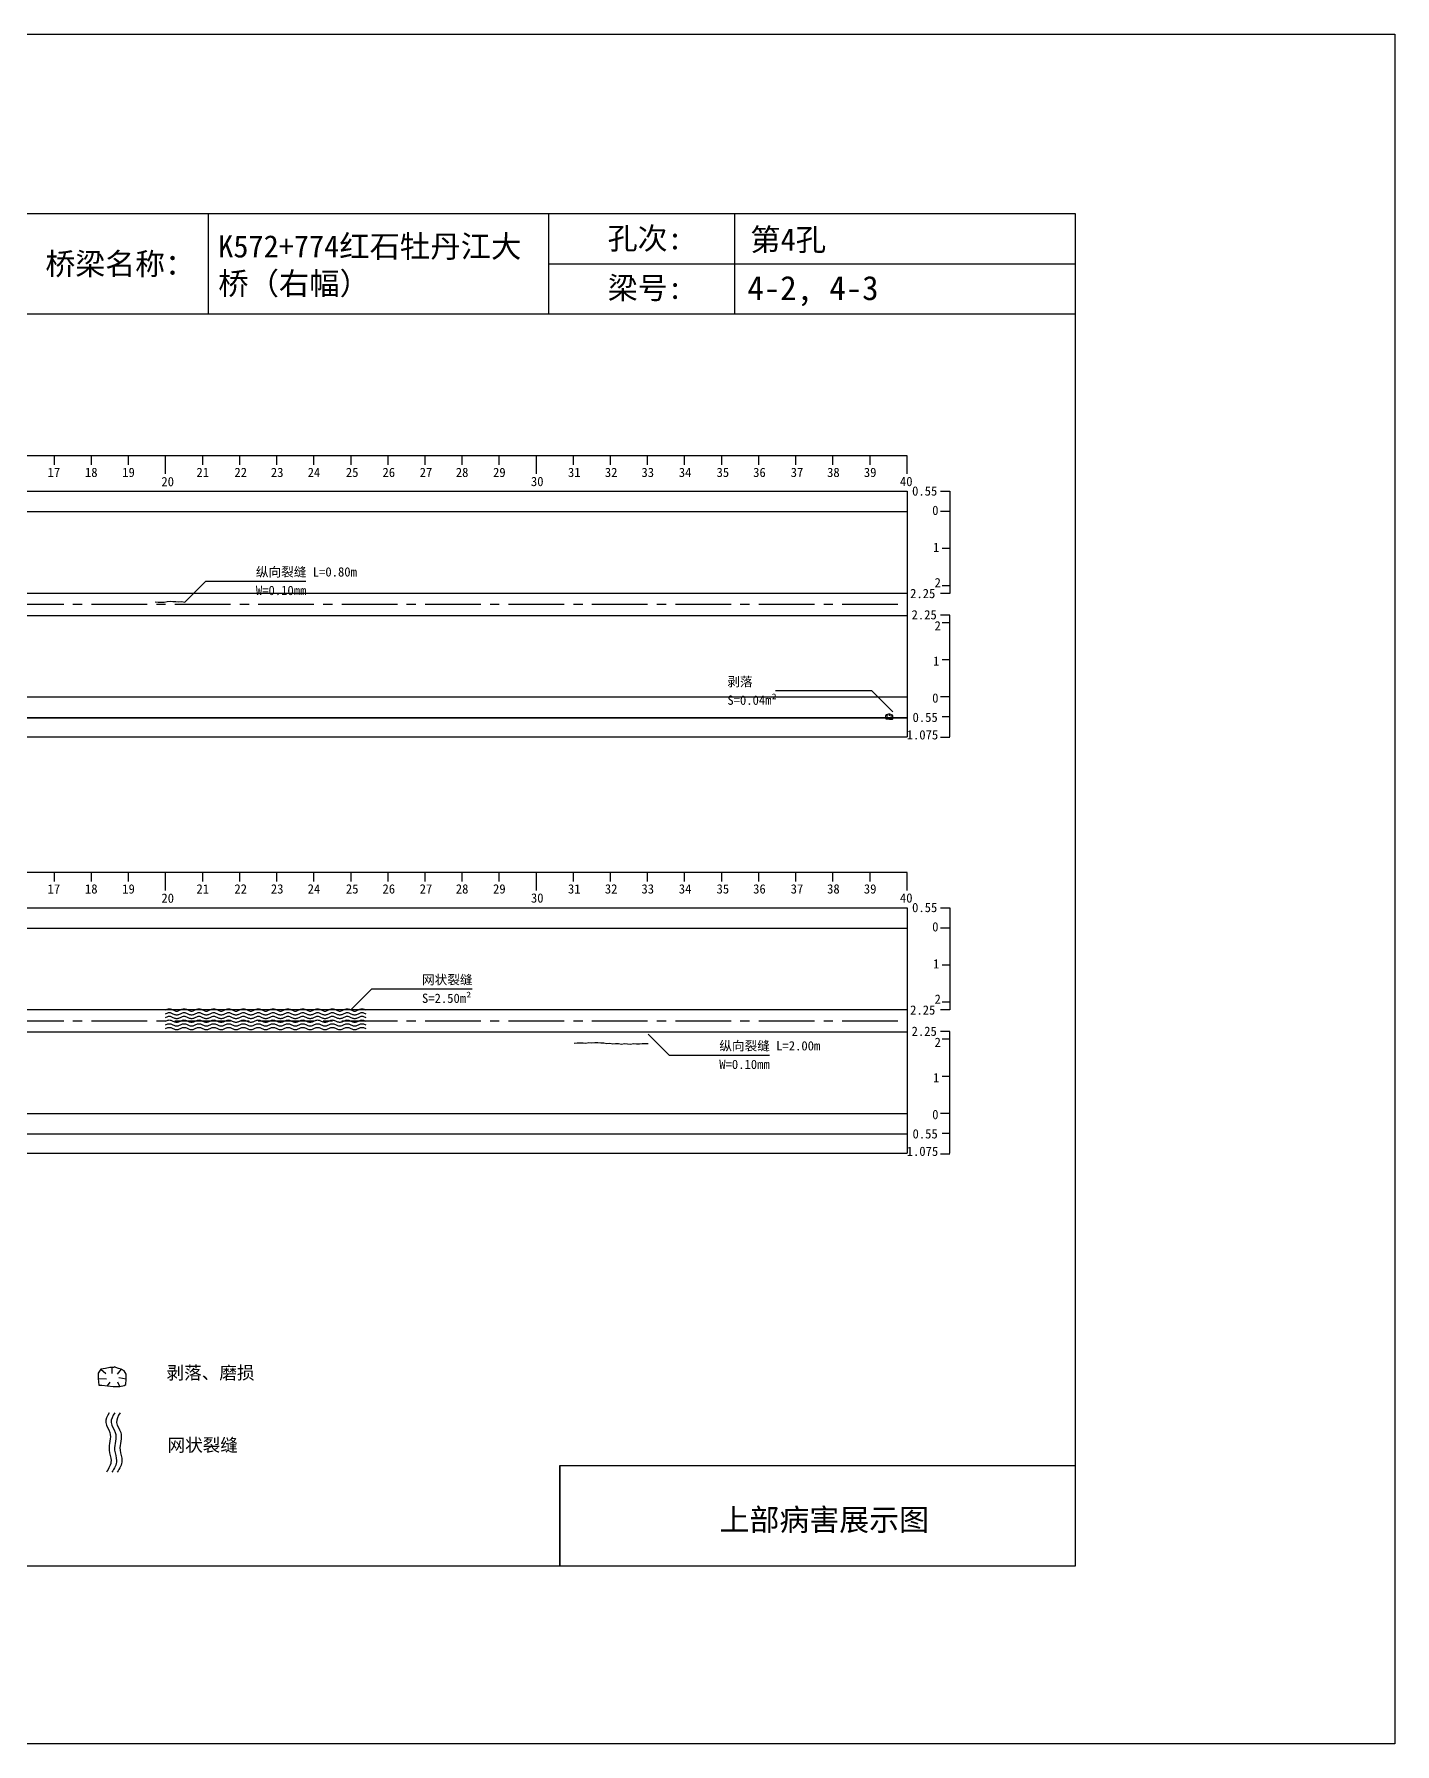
# Model space of a CAD drawing. Header units: millimetres. Extents: x -37 to 615, y -48 to 413.
# Drawn here: x 248.4 to 615.4, y -47.9 to 413.2 of the extents above; entities that cross this region are included whole.
import ezdxf

# ---------------------------------------------------------------- set-up
doc = ezdxf.new("R2010")
doc.units = ezdxf.units.MM
doc.linetypes.add('CENTER2', pattern=[1.125, 0.75, -0.125, 0.125, -0.125])
doc.layers.add('图层1', color=7, linetype='Continuous')
doc.layers.add('病害', color=5, linetype='Continuous')
doc.styles.get("Standard").update_dxf_attribs({"font": ''})
doc.styles.add('汉字', font='')
doc.styles.get('Standard').set_extended_font_data('SimSun')
doc.styles.get('汉字').set_extended_font_data('SimSun')

# ---------------------------------------------------------------- blocks, each defined once
blk = doc.blocks.new('adfsd')
at = {"lineweight": -2, "ltscale": 0.5}
for p, q in [((1140.897, -3083.694), (1140.936, -3083.729)), ((1140.983, -3083.682), (1140.981, -3083.729)), ((1141.053, -3083.694), (1141.022, -3083.735)), ((1140.876, -3083.768), (1140.94, -3083.769)), ((1140.948, -3083.824), (1140.969, -3083.796)), ((1141.045, -3083.83), (1141.028, -3083.796)), ((1141.094, -3083.772), (1141.036, -3083.763))]:
    blk.add_line(p, q, dxfattribs=at)
blk.add_lwpolyline([(1141, -3083.682), (1140.967, -3083.682), (1140.934, -3083.69), (1140.897, -3083.694), (1140.876, -3083.727), (1140.876, -3083.768), (1140.88, -3083.818), (1140.905, -3083.818), (1140.991, -3083.83), (1141.045, -3083.83), (1141.078, -3083.822), (1141.09, -3083.814), (1141.094, -3083.772), (1141.094, -3083.735), (1141.078, -3083.707), (1141.053, -3083.694), (1141.033, -3083.69), (1141, -3083.678)], dxfattribs=at)
blk = doc.blocks.new('chi')
at = {"color": 0}
for p, q in [((1147.409, -3079.329), (1147.409, -3078.8)), ((1187.409, -3078.8), (1147.409, -3078.8)), ((1148.409, -3079.041), (1148.409, -3078.8)), ((1149.409, -3079.041), (1149.409, -3078.8)), ((1149.409, -3078.8), (1150.109, -3078.8)), ((1150.409, -3079.041), (1150.409, -3078.8)), ((1151.409, -3079.041), (1151.409, -3078.8)), ((1152.409, -3079.041), (1152.409, -3078.8)), ((1153.409, -3079.041), (1153.409, -3078.8)), ((1154.409, -3079.041), (1154.409, -3078.8)), ((1155.409, -3079.041), (1155.409, -3078.8)), ((1156.409, -3079.041), (1156.409, -3078.8)), ((1157.409, -3079.283), (1157.409, -3078.8)), ((1158.409, -3079.041), (1158.409, -3078.8)), ((1159.409, -3079.041), (1159.409, -3078.8)), ((1160.409, -3079.041), (1160.409, -3078.8)), ((1161.409, -3079.041), (1161.409, -3078.8)), ((1162.409, -3079.041), (1162.409, -3078.8)), ((1163.409, -3079.041), (1163.409, -3078.8)), ((1164.409, -3079.041), (1164.409, -3078.8)), ((1165.409, -3079.041), (1165.409, -3078.8)), ((1166.409, -3079.041), (1166.409, -3078.8)), ((1167.409, -3079.283), (1167.409, -3078.8)), ((1168.409, -3079.041), (1168.409, -3078.8)), ((1169.409, -3079.041), (1169.409, -3078.8)), ((1170.409, -3079.041), (1170.409, -3078.8)), ((1171.409, -3079.041), (1171.409, -3078.8)), ((1172.409, -3079.041), (1172.409, -3078.8)), ((1173.409, -3079.041), (1173.409, -3078.8)), ((1174.409, -3079.041), (1174.409, -3078.8)), ((1175.409, -3079.041), (1175.409, -3078.8)), ((1176.409, -3079.041), (1176.409, -3078.8)), ((1177.409, -3079.283), (1177.409, -3078.8)), ((1178.409, -3079.041), (1178.409, -3078.8)), ((1179.409, -3079.041), (1179.409, -3078.8)), ((1180.409, -3079.041), (1180.409, -3078.8)), ((1181.409, -3079.041), (1181.409, -3078.8)), ((1182.409, -3079.041), (1182.409, -3078.8)), ((1183.409, -3079.041), (1183.409, -3078.8)), ((1184.409, -3079.041), (1184.409, -3078.8)), ((1185.409, -3079.041), (1185.409, -3078.8)), ((1186.409, -3079.041), (1186.409, -3078.8)), ((1187.409, -3079.283), (1187.409, -3078.8))]:
    blk.add_line(p, q, dxfattribs=at)
for s, p in [('1', (1148.339, -3079.368)), ('2', (1149.328, -3079.368)), ('3', (1150.319, -3079.368)), ('4', (1151.329, -3079.368)), ('5', (1152.313, -3079.368)), ('6', (1153.363, -3079.368)), ('7', (1154.37, -3079.368)), ('8', (1155.363, -3079.368)), ('9', (1156.363, -3079.368)), ('11', (1158.242, -3079.368)), ('12', (1159.233, -3079.368)), ('13', (1160.227, -3079.368)), ('14', (1161.252, -3079.368)), ('15', (1162.233, -3079.368)), ('16', (1163.223, -3079.368)), ('17', (1164.224, -3079.368)), ('18', (1165.232, -3079.368)), ('19', (1166.238, -3079.368)), ('21', (1168.24, -3079.368)), ('22', (1169.264, -3079.368)), ('23', (1170.247, -3079.368)), ('24', (1171.24, -3079.368)), ('25', (1172.271, -3079.368)), ('26', (1173.258, -3079.368)), ('27', (1174.261, -3079.368)), ('28', (1175.236, -3079.368)), ('29', (1176.24, -3079.368)), ('31', (1178.261, -3079.368)), ('32', (1179.256, -3079.368)), ('33', (1180.243, -3079.368)), ('34', (1181.251, -3079.368)), ('35', (1182.269, -3079.368)), ('36', (1183.256, -3079.368)), ('37', (1184.269, -3079.368)), ('38', (1185.251, -3079.368)), ('39', (1186.242, -3079.368)), ('0', (1147.349, -3079.623)), ('10', (1157.259, -3079.613)), ('20', (1167.294, -3079.617)), ('30', (1177.262, -3079.613)), ('40', (1187.216, -3079.613))]:
    blk.add_text(s, height=0.25).set_placement(p)
blk = doc.blocks.new('kopp')
at = {"color": 0}
for p, q in [((1188.308, -3078.25), (1188.558, -3078.25)), ((1188.558, -3078.25), (1188.558, -3078.8)), ((1188.558, -3078.8), (1188.308, -3078.8)), ((1188.558, -3078.8), (1188.558, -3079.8)), ((1188.558, -3079.8), (1188.358, -3079.8)), ((1188.558, -3079.8), (1188.558, -3079.8)), ((1188.558, -3079.8), (1188.558, -3080.8)), ((1188.558, -3081.009), (1188.308, -3081.009)), ((1188.558, -3080.8), (1188.358, -3080.8)), ((1188.558, -3080.8), (1188.558, -3081.009)), ((1188.558, -3081.592), (1188.308, -3081.592)), ((1188.558, -3081.8), (1188.558, -3081.592)), ((1188.558, -3081.8), (1188.358, -3081.8)), ((1188.558, -3082.8), (1188.558, -3081.8)), ((1188.558, -3082.8), (1188.358, -3082.8)), ((1188.558, -3083.8), (1188.558, -3082.8)), ((1188.558, -3082.8), (1188.558, -3082.8)), ((1188.558, -3083.8), (1188.308, -3083.8)), ((1188.558, -3084.875), (1188.558, -3083.8)), ((1188.558, -3084.338), (1188.358, -3084.338)), ((1188.308, -3084.888), (1188.558, -3084.888))]:
    blk.add_line(p, q, dxfattribs=at)
for s, p in [('0.55', (1187.543, -3078.37)), ('0', (1188.086, -3078.891)), ('1', (1188.109, -3079.89)), ('2', (1188.15, -3080.842)), ('2.25', (1187.49, -3081.135)), ('2.25', (1187.53, -3081.708)), ('2', (1188.15, -3082.006)), ('1', (1188.109, -3082.959)), ('0', (1188.086, -3083.954)), ('0.55', (1187.556, -3084.474)), ('1.075', (1187.398, -3084.946))]:
    blk.add_text(s, height=0.25).set_placement(p)

msp = doc.modelspace()

# ---------------------------------------------------------------- linework, layer by layer
at = {"color": 0, "linetype": 'ByBlock'}
for p, q in [((0, 364.85), (529.17, 364.85)), ((387.13, 364.85), (387.13, 337.72)), ((437.29, 364.79), (437.29, 337.66)), ((529.17, 364.85), (529.17, 0)), ((136.5, 337.72), (529.17, 337.72)), ((390.12, 0), (390.12, 27.12)), ((390.12, 27.12), (529.17, 27.12)), ((529.17, 0), (0, 0))]:
    msp.add_line(p, q, dxfattribs=at)
at = {"color": 0}
for p, q in [((83.82, 289.93), (483.82, 289.93)), ((483.82, 289.93), (483.82, 223.68)), ((83.82, 262.43), (483.82, 262.43)), ((483.82, 262.43), (483.82, 259.43)), ((83.82, 256.43), (483.82, 256.43)), ((83.82, 234.43), (483.82, 234.43)), ((83.82, 228.93), (483.82, 228.93)), ((83.82, 228.81), (483.82, 228.81)), ((83.82, 223.68), (483.82, 223.68)), ((83.82, 177.59), (483.82, 177.59)), ((483.82, 177.59), (483.82, 111.34)), ((83.82, 172.09), (483.82, 172.09)), ((83.82, 150.09), (483.82, 150.09)), ((483.82, 150.09), (483.82, 147.09)), ((83.82, 144.09), (483.82, 144.09)), ((83.82, 122.09), (483.82, 122.09)), ((83.82, 116.59), (483.82, 116.59)), ((83.82, 111.34), (483.82, 111.34))]:
    msp.add_line(p, q, dxfattribs=at)
msp.add_line((83.82, 284.43), (483.82, 284.43))
at = {"color": 1, "linetype": 'CENTER2', "ltscale": 20}
for p, q in [((83.82, 259.43), (483.82, 259.43)), ((83.82, 147.09), (483.82, 147.09))]:
    msp.add_line(p, q, dxfattribs=at)
at = {"color": 7}
for p, q in [((478, 228.97), (478.59, 228.96)), ((478.19, 229.64), (478.55, 229.33)), ((478.66, 228.46), (478.85, 228.71)), ((478.98, 229.76), (478.96, 229.33)), ((479.62, 229.64), (479.34, 229.27)), ((479.55, 228.4), (479.39, 228.71)), ((480, 228.93), (479.47, 229.01))]:
    msp.add_line(p, q, dxfattribs=at)
at = {"color": 3, "linetype": 'ByBlock'}
msp.add_lwpolyline([(-36.77, 413.19), (615.38, 413.19), (615.38, -47.93), (-36.77, -47.93)], close=True, dxfattribs=at)
at = {"color": 7}
for points in [[(289, 260), (294.66, 265.66), (321.66, 265.66)], [(281, 260.08), (281.8, 259.98), (282.6, 260.03), (283.4, 260.03), (284.2, 260.19), (285, 260.22), (285.8, 260.13), (286.6, 260.17), (287.4, 260.06), (288.2, 260.19), (289, 260)], [(480, 230.4), (474.34, 236.06), (448.34, 236.06)], [(479.13, 229.76), (478.83, 229.76), (478.53, 229.68), (478.19, 229.64), (478, 229.34), (478, 228.97), (478.04, 228.51), (478.26, 228.51), (479.06, 228.4), (479.55, 228.4), (479.85, 228.48), (479.96, 228.55), (480, 228.93), (480, 229.27), (479.85, 229.53), (479.62, 229.64), (479.43, 229.68), (479.13, 229.8)], [(333.8, 150), (339.46, 155.66), (366.46, 155.66)], [(283.8, 150), (284, 150.09), (284.2, 150.18), (284.4, 150.24), (284.6, 150.29), (284.8, 150.3), (285, 150.29), (285.2, 150.24), (285.4, 150.18), (285.6, 150.09), (285.8, 150), (286, 149.91), (286.2, 149.82), (286.4, 149.76), (286.6, 149.71), (286.8, 149.7), (287, 149.71), (287.2, 149.76), (287.4, 149.82), (287.6, 149.91), (287.8, 150), (288, 150.09), (288.2, 150.18), (288.4, 150.24), (288.6, 150.29), (288.8, 150.3), (289, 150.29), (289.2, 150.24), (289.4, 150.18), (289.6, 150.09), (289.8, 150), (290, 149.91), (290.2, 149.82), (290.4, 149.76), (290.6, 149.71), (290.8, 149.7), (291, 149.71), (291.2, 149.76), (291.4, 149.82), (291.6, 149.91), (291.8, 150), (292, 150.09), (292.2, 150.18), (292.4, 150.24), (292.6, 150.29), (292.8, 150.3), (293, 150.29), (293.2, 150.24), (293.4, 150.18), (293.6, 150.09), (293.8, 150), (294, 149.91), (294.2, 149.82), (294.4, 149.76), (294.6, 149.71), (294.8, 149.7), (295, 149.71), (295.2, 149.76), (295.4, 149.82), (295.6, 149.91), (295.8, 150), (296, 150.09), (296.2, 150.18), (296.4, 150.24), (296.6, 150.29), (296.8, 150.3), (297, 150.29), (297.2, 150.24), (297.4, 150.18), (297.6, 150.09), (297.8, 150), (298, 149.91), (298.2, 149.82), (298.4, 149.76), (298.6, 149.71), (298.8, 149.7), (299, 149.71), (299.2, 149.76), (299.4, 149.82), (299.6, 149.91), (299.8, 150), (300, 150.09), (300.2, 150.18), (300.4, 150.24), (300.6, 150.29), (300.8, 150.3), (301, 150.29), (301.2, 150.24), (301.4, 150.18), (301.6, 150.09), (301.8, 150), (302, 149.91), (302.2, 149.82), (302.4, 149.76), (302.6, 149.71), (302.8, 149.7), (303, 149.71), (303.2, 149.76), (303.4, 149.82), (303.6, 149.91), (303.8, 150), (304, 150.09), (304.2, 150.18), (304.4, 150.24), (304.6, 150.29), (304.8, 150.3), (305, 150.29), (305.2, 150.24), (305.4, 150.18), (305.6, 150.09), (305.8, 150), (306, 149.91), (306.2, 149.82), (306.4, 149.76), (306.6, 149.71), (306.8, 149.7), (307, 149.71), (307.2, 149.76), (307.4, 149.82), (307.6, 149.91), (307.8, 150), (308, 150.09), (308.2, 150.18), (308.4, 150.24), (308.6, 150.29), (308.8, 150.3), (309, 150.29), (309.2, 150.24), (309.4, 150.18), (309.6, 150.09), (309.8, 150), (310, 149.91), (310.2, 149.82), (310.4, 149.76), (310.6, 149.71), (310.8, 149.7), (311, 149.71), (311.2, 149.76), (311.4, 149.82), (311.6, 149.91), (311.8, 150), (312, 150.09), (312.2, 150.18), (312.4, 150.24), (312.6, 150.29), (312.8, 150.3), (313, 150.29), (313.2, 150.24), (313.4, 150.18), (313.6, 150.09), (313.8, 150), (314, 149.91), (314.2, 149.82), (314.4, 149.76), (314.6, 149.71), (314.8, 149.7), (315, 149.71), (315.2, 149.76), (315.4, 149.82), (315.6, 149.91), (315.8, 150), (316, 150.09), (316.2, 150.18), (316.4, 150.24), (316.6, 150.29), (316.8, 150.3), (317, 150.29), (317.2, 150.24), (317.4, 150.18), (317.6, 150.09), (317.8, 150), (318, 149.91), (318.2, 149.82), (318.4, 149.76), (318.6, 149.71), (318.8, 149.7), (319, 149.71), (319.2, 149.76), (319.4, 149.82), (319.6, 149.91), (319.8, 150), (320, 150.09), (320.2, 150.18), (320.4, 150.24), (320.6, 150.29), (320.8, 150.3), (321, 150.29), (321.2, 150.24), (321.4, 150.18), (321.6, 150.09), (321.8, 150), (322, 149.91), (322.2, 149.82), (322.4, 149.76), (322.6, 149.71), (322.8, 149.7), (323, 149.71), (323.2, 149.76), (323.4, 149.82), (323.6, 149.91), (323.8, 150), (324, 150.09), (324.2, 150.18), (324.4, 150.24), (324.6, 150.29), (324.8, 150.3), (325, 150.29), (325.2, 150.24), (325.4, 150.18), (325.6, 150.09), (325.8, 150), (326, 149.91), (326.2, 149.82), (326.4, 149.76), (326.6, 149.71), (326.8, 149.7), (327, 149.71), (327.2, 149.76), (327.4, 149.82), (327.6, 149.91), (327.8, 150), (328, 150.09), (328.2, 150.18), (328.4, 150.24), (328.6, 150.29), (328.8, 150.3), (329, 150.29), (329.2, 150.24), (329.4, 150.18), (329.6, 150.09), (329.8, 150), (330, 149.91), (330.2, 149.82), (330.4, 149.76), (330.6, 149.71), (330.8, 149.7), (331, 149.71), (331.2, 149.76), (331.4, 149.82), (331.6, 149.91), (331.8, 150), (332, 150.09), (332.2, 150.18), (332.4, 150.24), (332.6, 150.29), (332.8, 150.3), (333, 150.29), (333.2, 150.24), (333.4, 150.18), (333.6, 150.09), (333.8, 150), (334, 149.91), (334.2, 149.82), (334.4, 149.76), (334.6, 149.71), (334.8, 149.7), (335, 149.71), (335.2, 149.76), (335.4, 149.82), (335.6, 149.91), (335.8, 150), (336, 150.09), (336.2, 150.18), (336.4, 150.24), (336.6, 150.29), (336.8, 150.3), (337, 150.29), (337.2, 150.24), (337.4, 150.18), (337.6, 150.09), (337.8, 150)], [(283.8, 149), (284, 149.09), (284.2, 149.18), (284.4, 149.24), (284.6, 149.29), (284.8, 149.3), (285, 149.29), (285.2, 149.24), (285.4, 149.18), (285.6, 149.09), (285.8, 149), (286, 148.91), (286.2, 148.82), (286.4, 148.76), (286.6, 148.71), (286.8, 148.7), (287, 148.71), (287.2, 148.76), (287.4, 148.82), (287.6, 148.91), (287.8, 149), (288, 149.09), (288.2, 149.18), (288.4, 149.24), (288.6, 149.29), (288.8, 149.3), (289, 149.29), (289.2, 149.24), (289.4, 149.18), (289.6, 149.09), (289.8, 149), (290, 148.91), (290.2, 148.82), (290.4, 148.76), (290.6, 148.71), (290.8, 148.7), (291, 148.71), (291.2, 148.76), (291.4, 148.82), (291.6, 148.91), (291.8, 149), (292, 149.09), (292.2, 149.18), (292.4, 149.24), (292.6, 149.29), (292.8, 149.3), (293, 149.29), (293.2, 149.24), (293.4, 149.18), (293.6, 149.09), (293.8, 149), (294, 148.91), (294.2, 148.82), (294.4, 148.76), (294.6, 148.71), (294.8, 148.7), (295, 148.71), (295.2, 148.76), (295.4, 148.82), (295.6, 148.91), (295.8, 149), (296, 149.09), (296.2, 149.18), (296.4, 149.24), (296.6, 149.29), (296.8, 149.3), (297, 149.29), (297.2, 149.24), (297.4, 149.18), (297.6, 149.09), (297.8, 149), (298, 148.91), (298.2, 148.82), (298.4, 148.76), (298.6, 148.71), (298.8, 148.7), (299, 148.71), (299.2, 148.76), (299.4, 148.82), (299.6, 148.91), (299.8, 149), (300, 149.09), (300.2, 149.18), (300.4, 149.24), (300.6, 149.29), (300.8, 149.3), (301, 149.29), (301.2, 149.24), (301.4, 149.18), (301.6, 149.09), (301.8, 149), (302, 148.91), (302.2, 148.82), (302.4, 148.76), (302.6, 148.71), (302.8, 148.7), (303, 148.71), (303.2, 148.76), (303.4, 148.82), (303.6, 148.91), (303.8, 149), (304, 149.09), (304.2, 149.18), (304.4, 149.24), (304.6, 149.29), (304.8, 149.3), (305, 149.29), (305.2, 149.24), (305.4, 149.18), (305.6, 149.09), (305.8, 149), (306, 148.91), (306.2, 148.82), (306.4, 148.76), (306.6, 148.71), (306.8, 148.7), (307, 148.71), (307.2, 148.76), (307.4, 148.82), (307.6, 148.91), (307.8, 149), (308, 149.09), (308.2, 149.18), (308.4, 149.24), (308.6, 149.29), (308.8, 149.3), (309, 149.29), (309.2, 149.24), (309.4, 149.18), (309.6, 149.09), (309.8, 149), (310, 148.91), (310.2, 148.82), (310.4, 148.76), (310.6, 148.71), (310.8, 148.7), (311, 148.71), (311.2, 148.76), (311.4, 148.82), (311.6, 148.91), (311.8, 149), (312, 149.09), (312.2, 149.18), (312.4, 149.24), (312.6, 149.29), (312.8, 149.3), (313, 149.29), (313.2, 149.24), (313.4, 149.18), (313.6, 149.09), (313.8, 149), (314, 148.91), (314.2, 148.82), (314.4, 148.76), (314.6, 148.71), (314.8, 148.7), (315, 148.71), (315.2, 148.76), (315.4, 148.82), (315.6, 148.91), (315.8, 149), (316, 149.09), (316.2, 149.18), (316.4, 149.24), (316.6, 149.29), (316.8, 149.3), (317, 149.29), (317.2, 149.24), (317.4, 149.18), (317.6, 149.09), (317.8, 149), (318, 148.91), (318.2, 148.82), (318.4, 148.76), (318.6, 148.71), (318.8, 148.7), (319, 148.71), (319.2, 148.76), (319.4, 148.82), (319.6, 148.91), (319.8, 149), (320, 149.09), (320.2, 149.18), (320.4, 149.24), (320.6, 149.29), (320.8, 149.3), (321, 149.29), (321.2, 149.24), (321.4, 149.18), (321.6, 149.09), (321.8, 149), (322, 148.91), (322.2, 148.82), (322.4, 148.76), (322.6, 148.71), (322.8, 148.7), (323, 148.71), (323.2, 148.76), (323.4, 148.82), (323.6, 148.91), (323.8, 149), (324, 149.09), (324.2, 149.18), (324.4, 149.24), (324.6, 149.29), (324.8, 149.3), (325, 149.29), (325.2, 149.24), (325.4, 149.18), (325.6, 149.09), (325.8, 149), (326, 148.91), (326.2, 148.82), (326.4, 148.76), (326.6, 148.71), (326.8, 148.7), (327, 148.71), (327.2, 148.76), (327.4, 148.82), (327.6, 148.91), (327.8, 149), (328, 149.09), (328.2, 149.18), (328.4, 149.24), (328.6, 149.29), (328.8, 149.3), (329, 149.29), (329.2, 149.24), (329.4, 149.18), (329.6, 149.09), (329.8, 149), (330, 148.91), (330.2, 148.82), (330.4, 148.76), (330.6, 148.71), (330.8, 148.7), (331, 148.71), (331.2, 148.76), (331.4, 148.82), (331.6, 148.91), (331.8, 149), (332, 149.09), (332.2, 149.18), (332.4, 149.24), (332.6, 149.29), (332.8, 149.3), (333, 149.29), (333.2, 149.24), (333.4, 149.18), (333.6, 149.09), (333.8, 149), (334, 148.91), (334.2, 148.82), (334.4, 148.76), (334.6, 148.71), (334.8, 148.7), (335, 148.71), (335.2, 148.76), (335.4, 148.82), (335.6, 148.91), (335.8, 149), (336, 149.09), (336.2, 149.18), (336.4, 149.24), (336.6, 149.29), (336.8, 149.3), (337, 149.29), (337.2, 149.24), (337.4, 149.18), (337.6, 149.09), (337.8, 149)], [(283.8, 148), (284, 148.09), (284.2, 148.18), (284.4, 148.24), (284.6, 148.29), (284.8, 148.3), (285, 148.29), (285.2, 148.24), (285.4, 148.18), (285.6, 148.09), (285.8, 148), (286, 147.91), (286.2, 147.82), (286.4, 147.76), (286.6, 147.71), (286.8, 147.7), (287, 147.71), (287.2, 147.76), (287.4, 147.82), (287.6, 147.91), (287.8, 148), (288, 148.09), (288.2, 148.18), (288.4, 148.24), (288.6, 148.29), (288.8, 148.3), (289, 148.29), (289.2, 148.24), (289.4, 148.18), (289.6, 148.09), (289.8, 148), (290, 147.91), (290.2, 147.82), (290.4, 147.76), (290.6, 147.71), (290.8, 147.7), (291, 147.71), (291.2, 147.76), (291.4, 147.82), (291.6, 147.91), (291.8, 148), (292, 148.09), (292.2, 148.18), (292.4, 148.24), (292.6, 148.29), (292.8, 148.3), (293, 148.29), (293.2, 148.24), (293.4, 148.18), (293.6, 148.09), (293.8, 148), (294, 147.91), (294.2, 147.82), (294.4, 147.76), (294.6, 147.71), (294.8, 147.7), (295, 147.71), (295.2, 147.76), (295.4, 147.82), (295.6, 147.91), (295.8, 148), (296, 148.09), (296.2, 148.18), (296.4, 148.24), (296.6, 148.29), (296.8, 148.3), (297, 148.29), (297.2, 148.24), (297.4, 148.18), (297.6, 148.09), (297.8, 148), (298, 147.91), (298.2, 147.82), (298.4, 147.76), (298.6, 147.71), (298.8, 147.7), (299, 147.71), (299.2, 147.76), (299.4, 147.82), (299.6, 147.91), (299.8, 148), (300, 148.09), (300.2, 148.18), (300.4, 148.24), (300.6, 148.29), (300.8, 148.3), (301, 148.29), (301.2, 148.24), (301.4, 148.18), (301.6, 148.09), (301.8, 148), (302, 147.91), (302.2, 147.82), (302.4, 147.76), (302.6, 147.71), (302.8, 147.7), (303, 147.71), (303.2, 147.76), (303.4, 147.82), (303.6, 147.91), (303.8, 148), (304, 148.09), (304.2, 148.18), (304.4, 148.24), (304.6, 148.29), (304.8, 148.3), (305, 148.29), (305.2, 148.24), (305.4, 148.18), (305.6, 148.09), (305.8, 148), (306, 147.91), (306.2, 147.82), (306.4, 147.76), (306.6, 147.71), (306.8, 147.7), (307, 147.71), (307.2, 147.76), (307.4, 147.82), (307.6, 147.91), (307.8, 148), (308, 148.09), (308.2, 148.18), (308.4, 148.24), (308.6, 148.29), (308.8, 148.3), (309, 148.29), (309.2, 148.24), (309.4, 148.18), (309.6, 148.09), (309.8, 148), (310, 147.91), (310.2, 147.82), (310.4, 147.76), (310.6, 147.71), (310.8, 147.7), (311, 147.71), (311.2, 147.76), (311.4, 147.82), (311.6, 147.91), (311.8, 148), (312, 148.09), (312.2, 148.18), (312.4, 148.24), (312.6, 148.29), (312.8, 148.3), (313, 148.29), (313.2, 148.24), (313.4, 148.18), (313.6, 148.09), (313.8, 148), (314, 147.91), (314.2, 147.82), (314.4, 147.76), (314.6, 147.71), (314.8, 147.7), (315, 147.71), (315.2, 147.76), (315.4, 147.82), (315.6, 147.91), (315.8, 148), (316, 148.09), (316.2, 148.18), (316.4, 148.24), (316.6, 148.29), (316.8, 148.3), (317, 148.29), (317.2, 148.24), (317.4, 148.18), (317.6, 148.09), (317.8, 148), (318, 147.91), (318.2, 147.82), (318.4, 147.76), (318.6, 147.71), (318.8, 147.7), (319, 147.71), (319.2, 147.76), (319.4, 147.82), (319.6, 147.91), (319.8, 148), (320, 148.09), (320.2, 148.18), (320.4, 148.24), (320.6, 148.29), (320.8, 148.3), (321, 148.29), (321.2, 148.24), (321.4, 148.18), (321.6, 148.09), (321.8, 148), (322, 147.91), (322.2, 147.82), (322.4, 147.76), (322.6, 147.71), (322.8, 147.7), (323, 147.71), (323.2, 147.76), (323.4, 147.82), (323.6, 147.91), (323.8, 148), (324, 148.09), (324.2, 148.18), (324.4, 148.24), (324.6, 148.29), (324.8, 148.3), (325, 148.29), (325.2, 148.24), (325.4, 148.18), (325.6, 148.09), (325.8, 148), (326, 147.91), (326.2, 147.82), (326.4, 147.76), (326.6, 147.71), (326.8, 147.7), (327, 147.71), (327.2, 147.76), (327.4, 147.82), (327.6, 147.91), (327.8, 148), (328, 148.09), (328.2, 148.18), (328.4, 148.24), (328.6, 148.29), (328.8, 148.3), (329, 148.29), (329.2, 148.24), (329.4, 148.18), (329.6, 148.09), (329.8, 148), (330, 147.91), (330.2, 147.82), (330.4, 147.76), (330.6, 147.71), (330.8, 147.7), (331, 147.71), (331.2, 147.76), (331.4, 147.82), (331.6, 147.91), (331.8, 148), (332, 148.09), (332.2, 148.18), (332.4, 148.24), (332.6, 148.29), (332.8, 148.3), (333, 148.29), (333.2, 148.24), (333.4, 148.18), (333.6, 148.09), (333.8, 148), (334, 147.91), (334.2, 147.82), (334.4, 147.76), (334.6, 147.71), (334.8, 147.7), (335, 147.71), (335.2, 147.76), (335.4, 147.82), (335.6, 147.91), (335.8, 148), (336, 148.09), (336.2, 148.18), (336.4, 148.24), (336.6, 148.29), (336.8, 148.3), (337, 148.29), (337.2, 148.24), (337.4, 148.18), (337.6, 148.09), (337.8, 148)], [(283.8, 147), (284, 147.09), (284.2, 147.18), (284.4, 147.24), (284.6, 147.29), (284.8, 147.3), (285, 147.29), (285.2, 147.24), (285.4, 147.18), (285.6, 147.09), (285.8, 147), (286, 146.91), (286.2, 146.82), (286.4, 146.76), (286.6, 146.71), (286.8, 146.7), (287, 146.71), (287.2, 146.76), (287.4, 146.82), (287.6, 146.91), (287.8, 147), (288, 147.09), (288.2, 147.18), (288.4, 147.24), (288.6, 147.29), (288.8, 147.3), (289, 147.29), (289.2, 147.24), (289.4, 147.18), (289.6, 147.09), (289.8, 147), (290, 146.91), (290.2, 146.82), (290.4, 146.76), (290.6, 146.71), (290.8, 146.7), (291, 146.71), (291.2, 146.76), (291.4, 146.82), (291.6, 146.91), (291.8, 147), (292, 147.09), (292.2, 147.18), (292.4, 147.24), (292.6, 147.29), (292.8, 147.3), (293, 147.29), (293.2, 147.24), (293.4, 147.18), (293.6, 147.09), (293.8, 147), (294, 146.91), (294.2, 146.82), (294.4, 146.76), (294.6, 146.71), (294.8, 146.7), (295, 146.71), (295.2, 146.76), (295.4, 146.82), (295.6, 146.91), (295.8, 147), (296, 147.09), (296.2, 147.18), (296.4, 147.24), (296.6, 147.29), (296.8, 147.3), (297, 147.29), (297.2, 147.24), (297.4, 147.18), (297.6, 147.09), (297.8, 147), (298, 146.91), (298.2, 146.82), (298.4, 146.76), (298.6, 146.71), (298.8, 146.7), (299, 146.71), (299.2, 146.76), (299.4, 146.82), (299.6, 146.91), (299.8, 147), (300, 147.09), (300.2, 147.18), (300.4, 147.24), (300.6, 147.29), (300.8, 147.3), (301, 147.29), (301.2, 147.24), (301.4, 147.18), (301.6, 147.09), (301.8, 147), (302, 146.91), (302.2, 146.82), (302.4, 146.76), (302.6, 146.71), (302.8, 146.7), (303, 146.71), (303.2, 146.76), (303.4, 146.82), (303.6, 146.91), (303.8, 147), (304, 147.09), (304.2, 147.18), (304.4, 147.24), (304.6, 147.29), (304.8, 147.3), (305, 147.29), (305.2, 147.24), (305.4, 147.18), (305.6, 147.09), (305.8, 147), (306, 146.91), (306.2, 146.82), (306.4, 146.76), (306.6, 146.71), (306.8, 146.7), (307, 146.71), (307.2, 146.76), (307.4, 146.82), (307.6, 146.91), (307.8, 147), (308, 147.09), (308.2, 147.18), (308.4, 147.24), (308.6, 147.29), (308.8, 147.3), (309, 147.29), (309.2, 147.24), (309.4, 147.18), (309.6, 147.09), (309.8, 147), (310, 146.91), (310.2, 146.82), (310.4, 146.76), (310.6, 146.71), (310.8, 146.7), (311, 146.71), (311.2, 146.76), (311.4, 146.82), (311.6, 146.91), (311.8, 147), (312, 147.09), (312.2, 147.18), (312.4, 147.24), (312.6, 147.29), (312.8, 147.3), (313, 147.29), (313.2, 147.24), (313.4, 147.18), (313.6, 147.09), (313.8, 147), (314, 146.91), (314.2, 146.82), (314.4, 146.76), (314.6, 146.71), (314.8, 146.7), (315, 146.71), (315.2, 146.76), (315.4, 146.82), (315.6, 146.91), (315.8, 147), (316, 147.09), (316.2, 147.18), (316.4, 147.24), (316.6, 147.29), (316.8, 147.3), (317, 147.29), (317.2, 147.24), (317.4, 147.18), (317.6, 147.09), (317.8, 147), (318, 146.91), (318.2, 146.82), (318.4, 146.76), (318.6, 146.71), (318.8, 146.7), (319, 146.71), (319.2, 146.76), (319.4, 146.82), (319.6, 146.91), (319.8, 147), (320, 147.09), (320.2, 147.18), (320.4, 147.24), (320.6, 147.29), (320.8, 147.3), (321, 147.29), (321.2, 147.24), (321.4, 147.18), (321.6, 147.09), (321.8, 147), (322, 146.91), (322.2, 146.82), (322.4, 146.76), (322.6, 146.71), (322.8, 146.7), (323, 146.71), (323.2, 146.76), (323.4, 146.82), (323.6, 146.91), (323.8, 147), (324, 147.09), (324.2, 147.18), (324.4, 147.24), (324.6, 147.29), (324.8, 147.3), (325, 147.29), (325.2, 147.24), (325.4, 147.18), (325.6, 147.09), (325.8, 147), (326, 146.91), (326.2, 146.82), (326.4, 146.76), (326.6, 146.71), (326.8, 146.7), (327, 146.71), (327.2, 146.76), (327.4, 146.82), (327.6, 146.91), (327.8, 147), (328, 147.09), (328.2, 147.18), (328.4, 147.24), (328.6, 147.29), (328.8, 147.3), (329, 147.29), (329.2, 147.24), (329.4, 147.18), (329.6, 147.09), (329.8, 147), (330, 146.91), (330.2, 146.82), (330.4, 146.76), (330.6, 146.71), (330.8, 146.7), (331, 146.71), (331.2, 146.76), (331.4, 146.82), (331.6, 146.91), (331.8, 147), (332, 147.09), (332.2, 147.18), (332.4, 147.24), (332.6, 147.29), (332.8, 147.3), (333, 147.29), (333.2, 147.24), (333.4, 147.18), (333.6, 147.09), (333.8, 147), (334, 146.91), (334.2, 146.82), (334.4, 146.76), (334.6, 146.71), (334.8, 146.7), (335, 146.71), (335.2, 146.76), (335.4, 146.82), (335.6, 146.91), (335.8, 147), (336, 147.09), (336.2, 147.18), (336.4, 147.24), (336.6, 147.29), (336.8, 147.3), (337, 147.29), (337.2, 147.24), (337.4, 147.18), (337.6, 147.09), (337.8, 147)], [(283.8, 146), (284, 146.09), (284.2, 146.18), (284.4, 146.24), (284.6, 146.29), (284.8, 146.3), (285, 146.29), (285.2, 146.24), (285.4, 146.18), (285.6, 146.09), (285.8, 146), (286, 145.91), (286.2, 145.82), (286.4, 145.76), (286.6, 145.71), (286.8, 145.7), (287, 145.71), (287.2, 145.76), (287.4, 145.82), (287.6, 145.91), (287.8, 146), (288, 146.09), (288.2, 146.18), (288.4, 146.24), (288.6, 146.29), (288.8, 146.3), (289, 146.29), (289.2, 146.24), (289.4, 146.18), (289.6, 146.09), (289.8, 146), (290, 145.91), (290.2, 145.82), (290.4, 145.76), (290.6, 145.71), (290.8, 145.7), (291, 145.71), (291.2, 145.76), (291.4, 145.82), (291.6, 145.91), (291.8, 146), (292, 146.09), (292.2, 146.18), (292.4, 146.24), (292.6, 146.29), (292.8, 146.3), (293, 146.29), (293.2, 146.24), (293.4, 146.18), (293.6, 146.09), (293.8, 146), (294, 145.91), (294.2, 145.82), (294.4, 145.76), (294.6, 145.71), (294.8, 145.7), (295, 145.71), (295.2, 145.76), (295.4, 145.82), (295.6, 145.91), (295.8, 146), (296, 146.09), (296.2, 146.18), (296.4, 146.24), (296.6, 146.29), (296.8, 146.3), (297, 146.29), (297.2, 146.24), (297.4, 146.18), (297.6, 146.09), (297.8, 146), (298, 145.91), (298.2, 145.82), (298.4, 145.76), (298.6, 145.71), (298.8, 145.7), (299, 145.71), (299.2, 145.76), (299.4, 145.82), (299.6, 145.91), (299.8, 146), (300, 146.09), (300.2, 146.18), (300.4, 146.24), (300.6, 146.29), (300.8, 146.3), (301, 146.29), (301.2, 146.24), (301.4, 146.18), (301.6, 146.09), (301.8, 146), (302, 145.91), (302.2, 145.82), (302.4, 145.76), (302.6, 145.71), (302.8, 145.7), (303, 145.71), (303.2, 145.76), (303.4, 145.82), (303.6, 145.91), (303.8, 146), (304, 146.09), (304.2, 146.18), (304.4, 146.24), (304.6, 146.29), (304.8, 146.3), (305, 146.29), (305.2, 146.24), (305.4, 146.18), (305.6, 146.09), (305.8, 146), (306, 145.91), (306.2, 145.82), (306.4, 145.76), (306.6, 145.71), (306.8, 145.7), (307, 145.71), (307.2, 145.76), (307.4, 145.82), (307.6, 145.91), (307.8, 146), (308, 146.09), (308.2, 146.18), (308.4, 146.24), (308.6, 146.29), (308.8, 146.3), (309, 146.29), (309.2, 146.24), (309.4, 146.18), (309.6, 146.09), (309.8, 146), (310, 145.91), (310.2, 145.82), (310.4, 145.76), (310.6, 145.71), (310.8, 145.7), (311, 145.71), (311.2, 145.76), (311.4, 145.82), (311.6, 145.91), (311.8, 146), (312, 146.09), (312.2, 146.18), (312.4, 146.24), (312.6, 146.29), (312.8, 146.3), (313, 146.29), (313.2, 146.24), (313.4, 146.18), (313.6, 146.09), (313.8, 146), (314, 145.91), (314.2, 145.82), (314.4, 145.76), (314.6, 145.71), (314.8, 145.7), (315, 145.71), (315.2, 145.76), (315.4, 145.82), (315.6, 145.91), (315.8, 146), (316, 146.09), (316.2, 146.18), (316.4, 146.24), (316.6, 146.29), (316.8, 146.3), (317, 146.29), (317.2, 146.24), (317.4, 146.18), (317.6, 146.09), (317.8, 146), (318, 145.91), (318.2, 145.82), (318.4, 145.76), (318.6, 145.71), (318.8, 145.7), (319, 145.71), (319.2, 145.76), (319.4, 145.82), (319.6, 145.91), (319.8, 146), (320, 146.09), (320.2, 146.18), (320.4, 146.24), (320.6, 146.29), (320.8, 146.3), (321, 146.29), (321.2, 146.24), (321.4, 146.18), (321.6, 146.09), (321.8, 146), (322, 145.91), (322.2, 145.82), (322.4, 145.76), (322.6, 145.71), (322.8, 145.7), (323, 145.71), (323.2, 145.76), (323.4, 145.82), (323.6, 145.91), (323.8, 146), (324, 146.09), (324.2, 146.18), (324.4, 146.24), (324.6, 146.29), (324.8, 146.3), (325, 146.29), (325.2, 146.24), (325.4, 146.18), (325.6, 146.09), (325.8, 146), (326, 145.91), (326.2, 145.82), (326.4, 145.76), (326.6, 145.71), (326.8, 145.7), (327, 145.71), (327.2, 145.76), (327.4, 145.82), (327.6, 145.91), (327.8, 146), (328, 146.09), (328.2, 146.18), (328.4, 146.24), (328.6, 146.29), (328.8, 146.3), (329, 146.29), (329.2, 146.24), (329.4, 146.18), (329.6, 146.09), (329.8, 146), (330, 145.91), (330.2, 145.82), (330.4, 145.76), (330.6, 145.71), (330.8, 145.7), (331, 145.71), (331.2, 145.76), (331.4, 145.82), (331.6, 145.91), (331.8, 146), (332, 146.09), (332.2, 146.18), (332.4, 146.24), (332.6, 146.29), (332.8, 146.3), (333, 146.29), (333.2, 146.24), (333.4, 146.18), (333.6, 146.09), (333.8, 146), (334, 145.91), (334.2, 145.82), (334.4, 145.76), (334.6, 145.71), (334.8, 145.7), (335, 145.71), (335.2, 145.76), (335.4, 145.82), (335.6, 145.91), (335.8, 146), (336, 146.09), (336.2, 146.18), (336.4, 146.24), (336.6, 146.29), (336.8, 146.3), (337, 146.29), (337.2, 146.24), (337.4, 146.18), (337.6, 146.09), (337.8, 146)], [(283.8, 145), (284, 145.09), (284.2, 145.18), (284.4, 145.24), (284.6, 145.29), (284.8, 145.3), (285, 145.29), (285.2, 145.24), (285.4, 145.18), (285.6, 145.09), (285.8, 145), (286, 144.91), (286.2, 144.82), (286.4, 144.76), (286.6, 144.71), (286.8, 144.7), (287, 144.71), (287.2, 144.76), (287.4, 144.82), (287.6, 144.91), (287.8, 145), (288, 145.09), (288.2, 145.18), (288.4, 145.24), (288.6, 145.29), (288.8, 145.3), (289, 145.29), (289.2, 145.24), (289.4, 145.18), (289.6, 145.09), (289.8, 145), (290, 144.91), (290.2, 144.82), (290.4, 144.76), (290.6, 144.71), (290.8, 144.7), (291, 144.71), (291.2, 144.76), (291.4, 144.82), (291.6, 144.91), (291.8, 145), (292, 145.09), (292.2, 145.18), (292.4, 145.24), (292.6, 145.29), (292.8, 145.3), (293, 145.29), (293.2, 145.24), (293.4, 145.18), (293.6, 145.09), (293.8, 145), (294, 144.91), (294.2, 144.82), (294.4, 144.76), (294.6, 144.71), (294.8, 144.7), (295, 144.71), (295.2, 144.76), (295.4, 144.82), (295.6, 144.91), (295.8, 145), (296, 145.09), (296.2, 145.18), (296.4, 145.24), (296.6, 145.29), (296.8, 145.3), (297, 145.29), (297.2, 145.24), (297.4, 145.18), (297.6, 145.09), (297.8, 145), (298, 144.91), (298.2, 144.82), (298.4, 144.76), (298.6, 144.71), (298.8, 144.7), (299, 144.71), (299.2, 144.76), (299.4, 144.82), (299.6, 144.91), (299.8, 145), (300, 145.09), (300.2, 145.18), (300.4, 145.24), (300.6, 145.29), (300.8, 145.3), (301, 145.29), (301.2, 145.24), (301.4, 145.18), (301.6, 145.09), (301.8, 145), (302, 144.91), (302.2, 144.82), (302.4, 144.76), (302.6, 144.71), (302.8, 144.7), (303, 144.71), (303.2, 144.76), (303.4, 144.82), (303.6, 144.91), (303.8, 145), (304, 145.09), (304.2, 145.18), (304.4, 145.24), (304.6, 145.29), (304.8, 145.3), (305, 145.29), (305.2, 145.24), (305.4, 145.18), (305.6, 145.09), (305.8, 145), (306, 144.91), (306.2, 144.82), (306.4, 144.76), (306.6, 144.71), (306.8, 144.7), (307, 144.71), (307.2, 144.76), (307.4, 144.82), (307.6, 144.91), (307.8, 145), (308, 145.09), (308.2, 145.18), (308.4, 145.24), (308.6, 145.29), (308.8, 145.3), (309, 145.29), (309.2, 145.24), (309.4, 145.18), (309.6, 145.09), (309.8, 145), (310, 144.91), (310.2, 144.82), (310.4, 144.76), (310.6, 144.71), (310.8, 144.7), (311, 144.71), (311.2, 144.76), (311.4, 144.82), (311.6, 144.91), (311.8, 145), (312, 145.09), (312.2, 145.18), (312.4, 145.24), (312.6, 145.29), (312.8, 145.3), (313, 145.29), (313.2, 145.24), (313.4, 145.18), (313.6, 145.09), (313.8, 145), (314, 144.91), (314.2, 144.82), (314.4, 144.76), (314.6, 144.71), (314.8, 144.7), (315, 144.71), (315.2, 144.76), (315.4, 144.82), (315.6, 144.91), (315.8, 145), (316, 145.09), (316.2, 145.18), (316.4, 145.24), (316.6, 145.29), (316.8, 145.3), (317, 145.29), (317.2, 145.24), (317.4, 145.18), (317.6, 145.09), (317.8, 145), (318, 144.91), (318.2, 144.82), (318.4, 144.76), (318.6, 144.71), (318.8, 144.7), (319, 144.71), (319.2, 144.76), (319.4, 144.82), (319.6, 144.91), (319.8, 145), (320, 145.09), (320.2, 145.18), (320.4, 145.24), (320.6, 145.29), (320.8, 145.3), (321, 145.29), (321.2, 145.24), (321.4, 145.18), (321.6, 145.09), (321.8, 145), (322, 144.91), (322.2, 144.82), (322.4, 144.76), (322.6, 144.71), (322.8, 144.7), (323, 144.71), (323.2, 144.76), (323.4, 144.82), (323.6, 144.91), (323.8, 145), (324, 145.09), (324.2, 145.18), (324.4, 145.24), (324.6, 145.29), (324.8, 145.3), (325, 145.29), (325.2, 145.24), (325.4, 145.18), (325.6, 145.09), (325.8, 145), (326, 144.91), (326.2, 144.82), (326.4, 144.76), (326.6, 144.71), (326.8, 144.7), (327, 144.71), (327.2, 144.76), (327.4, 144.82), (327.6, 144.91), (327.8, 145), (328, 145.09), (328.2, 145.18), (328.4, 145.24), (328.6, 145.29), (328.8, 145.3), (329, 145.29), (329.2, 145.24), (329.4, 145.18), (329.6, 145.09), (329.8, 145), (330, 144.91), (330.2, 144.82), (330.4, 144.76), (330.6, 144.71), (330.8, 144.7), (331, 144.71), (331.2, 144.76), (331.4, 144.82), (331.6, 144.91), (331.8, 145), (332, 145.09), (332.2, 145.18), (332.4, 145.24), (332.6, 145.29), (332.8, 145.3), (333, 145.29), (333.2, 145.24), (333.4, 145.18), (333.6, 145.09), (333.8, 145), (334, 144.91), (334.2, 144.82), (334.4, 144.76), (334.6, 144.71), (334.8, 144.7), (335, 144.71), (335.2, 144.76), (335.4, 144.82), (335.6, 144.91), (335.8, 145), (336, 145.09), (336.2, 145.18), (336.4, 145.24), (336.6, 145.29), (336.8, 145.3), (337, 145.29), (337.2, 145.24), (337.4, 145.18), (337.6, 145.09), (337.8, 145)], [(414, 143.5), (419.66, 137.84), (446.66, 137.84)], [(394, 141.07), (394.8, 141.13), (395.6, 141.14), (396.4, 141.18), (397.2, 141.04), (398, 141.19), (398.8, 141.12), (399.6, 141.23), (400.4, 141.19), (401.2, 141.17), (402, 141.13), (402.8, 140.98), (403.6, 141.05), (404.4, 140.87), (405.2, 140.99), (406, 140.96), (406.8, 140.81), (407.6, 140.92), (408.4, 140.84), (409.2, 140.82), (410, 140.94), (410.8, 140.85), (411.6, 140.84), (412.4, 140.92), (413.2, 140.98), (414, 141)]]:
    msp.add_lwpolyline(points, dxfattribs=at)
for points in [[(268.59, 41.36), (268.08, 40.47), (267.03, 38.67), (269.71, 35.55), (267.97, 31.9), (269.63, 28.26), (268.46, 26.35), (267.82, 25.31)], [(268.59, 41.36), (268.08, 40.47), (267.03, 38.67), (269.71, 35.55), (267.97, 31.9), (269.63, 28.26), (268.46, 26.35), (267.82, 25.31)], [(270.07, 41.36), (269.55, 40.47), (268.51, 38.67), (271.18, 35.55), (269.44, 31.9), (271.1, 28.26), (269.94, 26.35), (269.3, 25.31)], [(270.07, 41.36), (269.55, 40.47), (268.51, 38.67), (271.18, 35.55), (269.44, 31.9), (271.1, 28.26), (269.94, 26.35), (269.3, 25.31)], [(271.52, 41.36), (271, 40.47), (269.96, 38.67), (272.63, 35.55), (270.89, 31.9), (272.55, 28.26), (271.39, 26.35), (270.75, 25.31)], [(271.52, 41.36), (271, 40.47), (269.96, 38.67), (272.63, 35.55), (270.89, 31.9), (272.55, 28.26), (271.39, 26.35), (270.75, 25.31)]]:
    msp.add_open_spline(points, degree=3, knots=[0, 0, 0, 0, 2.808133, 5.677796, 10.461234, 13.324406, 16.732801, 16.732801, 16.732801, 16.732801])
at = {"layer": '病害', "color": 0}
for p, q in [((295.25, 364.85), (295.25, 337.72)), ((387.14, 351.23), (529.17, 351.23))]:
    msp.add_line(p, q, dxfattribs=at)
at = {"layer": '病害', "color": 5}
for p, q in [((387.13, 364.85), (387.13, 337.72)), ((529.17, 364.85), (529.17, 337.72)), ((136.5, 337.72), (386.58, 337.72)), ((386.58, 337.72), (529.17, 337.72)), ((390.12, 27.12), (529.17, 27.12)), ((390.12, 27.12), (390.12, 0)), ((529.17, 27.12), (529.17, 0))]:
    msp.add_line(p, q, dxfattribs=at)

# ---------------------------------------------------------------- block references
at = {"color": 0}
for name, p, xscale, yscale, zscale in [('chi', (-11390.27, 31087.43), 9.999999999994273, 9.999999999994273, 9.999999999994273), ('kopp', (-11390.27, 31072.43), 9.999999999994273, 9.999999999994273, 9.999999999994273), ('chi', (-11390.27, 30975.09), 9.999999999994273, 9.999999999994273, 9.999999999994273), ('kopp', (-11390.27, 30960.09), 9.999999999994273, 9.999999999994273, 9.999999999994273), ('adfsd', (-39452.38, 107407.64), 34.81359766870787, 34.81359766870787, 34.81359766870787), ('adfsd', (-39452.38, 107407.64), 34.81359766870787, 34.81359766870787, 34.81359766870787)]:
    msp.add_blockref(name, p, dxfattribs=dict(at, xscale=xscale, yscale=yscale, zscale=zscale))

# ---------------------------------------------------------------- texts
at = {"color": 7}
for s, p in [('纵向裂缝 L=0.80m', (308.16, 266.91)), ('W=0.10mm', (308.16, 261.91)), ('剥落', (435.34, 237.31)), ('S=0.04m²', (435.34, 232.31)), ('网状裂缝', (352.96, 156.91)), ('S=2.50m²', (352.96, 151.91)), ('纵向裂缝 L=2.00m', (433.16, 139.09)), ('W=0.10mm', (433.16, 134.09))]:
    msp.add_text(s, height=2.5, dxfattribs=at).set_placement(p)
at = {"linetype": 'ByBlock', "attachment_point": 1, "style": '汉字'}
for s, insert, char_height, width in [('K572+774红石牡丹江大桥（右幅）', (298, 358.97), 6, 87.5474), ('{\\C0;第4孔}', (441.52, 360.78), 6, 77.4135), ('{\\C0;4-2, 4-3}', (440.75, 347.98), 6.5, 84.1186)]:
    msp.add_mtext(s, dxfattribs=dict(at, insert=insert, char_height=char_height, width=width))
at = {"layer": '图层1', "style": '汉字'}
for s, p in [('孔次:', (403.05, 355.16)), ('桥梁名称：', (251.38, 348.29)), ('梁号:', (403.08, 341.8)), ('上部病害展示图', (433.23, 9.56))]:
    msp.add_text(s, height=5.918, dxfattribs=at).set_placement(p)
at = {"layer": '图层1', "lineweight": -2, "char_height": 3.481, "attachment_point": 1}
for s, insert in [('剥落、磨损', (284.06, 53.89)), ('剥落、磨损', (284.06, 53.89)), ('网状裂缝', (284.32, 34.39)), ('网状裂缝', (284.32, 34.39))]:
    msp.add_mtext(s, dxfattribs=dict(at, insert=insert))

doc.saveas('drawing.dxf')
